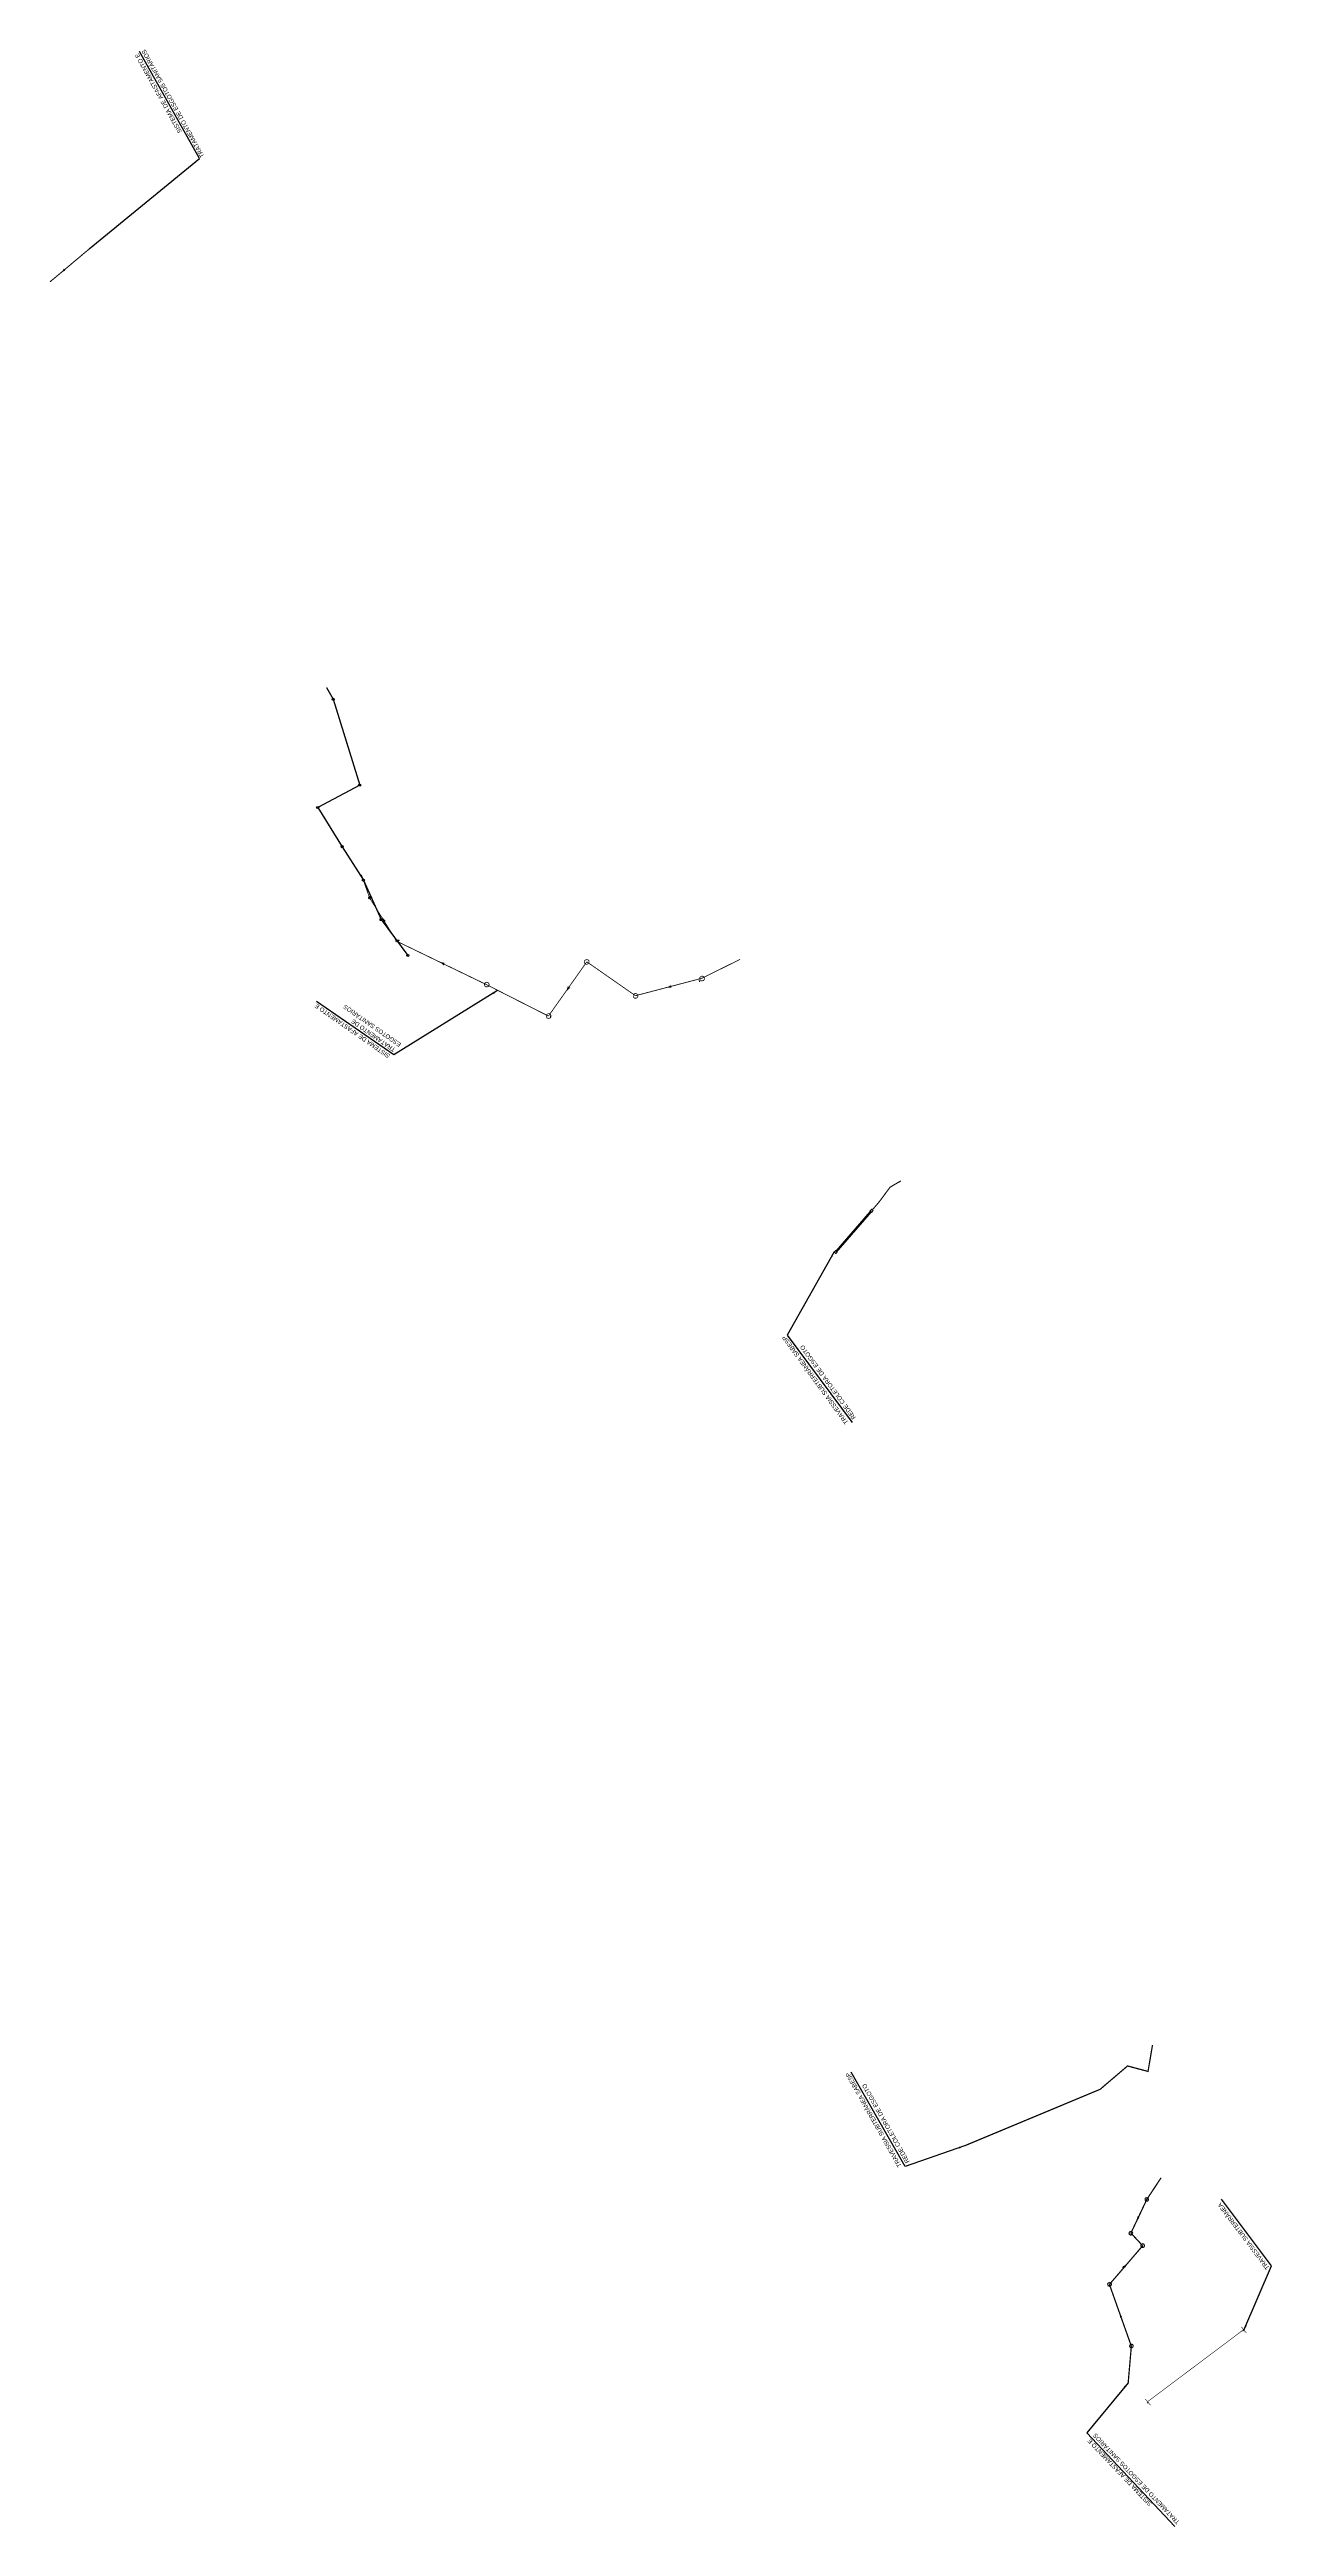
# Model space of a CAD drawing. Header units: metres. Extents: x 288740 to 329917, y 7396742 to 7465143.
# Drawn here: x 318084 to 319204, y 7428725 to 7430997 of the extents above; entities that cross this region are included whole.
import ezdxf

# ---------------------------------------------------------------- set-up
doc = ezdxf.new("R2010")
doc.units = ezdxf.units.M
doc.header["$LTSCALE"] = 10
for name, color, linetype in [('DUTOS_ELETROPAULO', 80, 'Continuous'), ('DUTOS_ELETROPAULO_TEXTOS', 2, 'Continuous'), ('DUTOS_SABESP', 151, 'Continuous'), ('DUTOS_SABESP_TEXTOS', 2, 'Continuous')]:
    doc.layers.add(name, color=color, linetype=linetype)
doc.styles.get("Standard").update_dxf_attribs({"font": 'arial.ttf'})
doc.dimstyles.new('ISO-25', dxfattribs={"dimtxt": 2.5, "dimasz": 2.5, "dimexe": 1.25, "dimexo": 0.625, "dimtad": 1, "dimtxsty": 'Standard', "dimcen": 2.5, "dimadec": 0, "dimazin": 0, "dimtfac": 1, "dimtmove": 0, "dimatfit": 3, "dimfxl": 1, "dimarcsym": 0})

msp = doc.modelspace()

# ---------------------------------------------------------------- hatches: boundary and pattern name
at = {"layer": 'DUTOS_SABESP', "linetype": 'Continuous', "lineweight": -3}
for points in [[(318096.7, 7430795.7), (318098, 7430794), (318094.3, 7430792.4)], [(318392, 7430197.5), (318389.9, 7430196), (318388.6, 7430200.7)], [(318445.9, 7430159), (318445.1, 7430156.7), (318441.4, 7430160)], [(318558.9, 7430137.6), (318561.1, 7430136.1), (318557.5, 7430133)], [(318653.5, 7430138.6), (318653.9, 7430136.2), (318649.3, 7430136.2)], [(319082.6, 7429007.1), (319080.7, 7429008.1), (319083.4, 7429011.1)], [(319070.3, 7428962.4), (319068.8, 7428963.7), (319072.1, 7428966)], [(319067.3, 7428916.9), (319065.3, 7428916.3), (319065, 7428920.4)]]:
    msp.add_hatch(color=256, dxfattribs=at).paths.add_polyline_path(points)

# ---------------------------------------------------------------- linework, layer by layer
at = {"layer": 'DUTOS_ELETROPAULO', "const_width": 0.5}
msp.add_lwpolyline([(319090.6, 7428839.2), (319090.6, 7428839.2), (319178.8, 7428905.5)], dxfattribs=at)
at = {"layer": 'DUTOS_ELETROPAULO', "linetype": 'ByBlock', "const_width": 0.5}
for points in [[(319176.6, 7428907.9), (319178.7, 7428905.3), (319178.3, 7428904.2), (319179, 7428904.8), (319181.2, 7428902.3)], [(319088.6, 7428841.7), (319090.7, 7428839.1), (319090.4, 7428838), (319091.1, 7428838.6), (319093.2, 7428836.1)]]:
    msp.add_lwpolyline(points, dxfattribs=at)
at = {"layer": 'DUTOS_SABESP'}
for p, q in [((318337.7, 7430411.6, 725.6), (318343.7, 7430400.8, 725.6)), ((318329.5, 7430301.5, 725.6), (318352, 7430265.6, 725.6)), ((318352, 7430265.6, 725.6), (318371.4, 7430234.8, 725.6)), ((318387.6, 7430198.7, 725.6), (318412.1, 7430165.9, 725.6))]:
    msp.add_line(p, q, dxfattribs=at)
at = {"layer": 'DUTOS_SABESP', "linetype": 'Continuous', "lineweight": -3}
for p, q in [((318377.2, 7430219.6), (318376.9, 7430219.6)), ((318377.1, 7430218.6), (318378.2, 7430219.5)), ((318378.2, 7430219.2), (318377.9, 7430219.5)), ((318378.5, 7430219.5), (318378.5, 7430219.1)), ((318378.5, 7430219.5), (318378.5, 7430219.5)), ((318378.5, 7430219.5), (318378.5, 7430219.5)), ((318378.5, 7430219.1), (318378.5, 7430219.5)), ((318378.5, 7430219.1), (318378.5, 7430219.1)), ((318378.6, 7430219.8), (318378.6, 7430219.8)), ((318378.9, 7430219.4), (318378.8, 7430219.1)), ((318401.3, 7430180.8), (318400.6, 7430180.2)), ((318401.1, 7430178.9), (318401.1, 7430178.5)), ((318402.1, 7430178.8), (318403.2, 7430180)), ((318403.1, 7430179.4), (318402.8, 7430179.7)), ((318403.5, 7430180.3), (318403.5, 7430180)), ((318403.5, 7430180.3), (318403.5, 7430180.3)), ((318403.5, 7430180.3), (318403.5, 7430180.3)), ((318403.5, 7430180.3), (318403.5, 7430180.3)), ((318403.5, 7430180), (318403.5, 7430180)), ((318403.5, 7430179.7), (318403.8, 7430179.6)), ((318403.5, 7430179.7), (318403.5, 7430179.7)), ((318403.5, 7430179.3), (318403.5, 7430179.7)), ((318403.8, 7430179.6), (318403.5, 7430179.3)), ((318403.5, 7430179.3), (318403.5, 7430179.3)), ((318403.8, 7430179.6), (318403.8, 7430179.3)), ((318679.3, 7430142.8), (318679.6, 7430141.7)), ((318543.3, 7430109.3), (318543.4, 7430110.3)), ((319075.3, 7428993.9, 771.5), (319075.3, 7428993.7, 771.5)), ((319076.5, 7428994.8, 771.5), (319076.1, 7428995.4, 771.5)), ((319076.3, 7428992.5, 771.5), (319076.7, 7428993.1, 771.5)), ((319076.9, 7428994.4, 771.5), (319076.5, 7428994.8, 771.5)), ((319077, 7428993.7, 771.5), (319076.9, 7428994.4, 771.5)), ((319067.8, 7428962, 771.5), (319069.2, 7428963.5, 771.5))]:
    msp.add_line(p, q, dxfattribs=at)
for points, const_width, elevation in [([(318084, 7430783.7), (318120, 7430813.9)], 0.95, 7077.7), ([(319095.1, 7429166.4), (319091, 7429142.2), (319072.2, 7429147.2), (319047.1, 7429125.8), (318922.6, 7429073.9)], 1.14, 25.3), ([(319088.8, 7429026.1), (319088.4, 7429025.5)], 1.14, 771.5), ([(319089.3, 7429026.5), (319088.8, 7429026.1)], 1.14, 771.5), ([(319090.1, 7429026.5), (319089.3, 7429026.5)], 1.14, 771.5), ([(319103, 7429044.7), (319089.9, 7429024.8)], 1.14, 771.5), ([(319090.7, 7429026.3), (319090.1, 7429026.5)], 1.14, 771.5), ([(319091.1, 7429025.9), (319090.7, 7429026.3)], 1.14, 771.5), ([(319091.4, 7429025.3), (319091.1, 7429025.9)], 1.14, 771.5), ([(319089.9, 7429024.8), (319075.3, 7428993.9)], 1.14, 771.5), ([(319088.4, 7429025.5), (319088.2, 7429025)], 1.14, 771.5), ([(319088.2, 7429025), (319088.4, 7429024.4)], 1.14, 771.5), ([(319088.4, 7429024.4), (319088.6, 7429023.8)], 1.14, 771.5), ([(319088.6, 7429023.8), (319089.1, 7429023.2)], 1.14, 771.5), ([(319089.1, 7429023.2), (319089.7, 7429023.2)], 1.14, 771.5), ([(319089.7, 7429023.2), (319090.3, 7429023.2)], 1.14, 771.5), ([(319090.3, 7429023.2), (319090.9, 7429023.6)], 1.14, 771.5), ([(319090.9, 7429023.6), (319091.2, 7429024)], 1.14, 771.5), ([(319091.2, 7429024), (319091.4, 7429024.8)], 1.14, 771.5), ([(319091.4, 7429024.8), (319091.4, 7429025.3)], 1.14, 771.5), ([(319086.1, 7428982.3), (319055.6, 7428946.8)], 1.14, 771.5), ([(319073.8, 7428994.6), (319073.6, 7428993.9)], 1.14, 771.5), ([(319073.6, 7428993.9), (319073.6, 7428993.3)], 1.14, 771.5), ([(319073.6, 7428993.3), (319074, 7428992.7)], 1.14, 771.5), ([(319074.2, 7428995), (319073.8, 7428994.6)], 1.14, 771.5), ([(319074, 7428992.7), (319074.5, 7428992.3)], 1.14, 771.5), ([(319074.7, 7428995.4), (319074.2, 7428995)], 1.14, 771.5), ([(319074.5, 7428992.3), (319075.1, 7428992.1)], 1.14, 771.5), ([(319075.3, 7428995.4), (319074.7, 7428995.4)], 1.14, 771.5), ([(319075.1, 7428992.1), (319075.7, 7428992.1)], 1.14, 771.5), ([(319076.1, 7428995.4), (319075.3, 7428995.4)], 1.14, 771.5), ([(319075.3, 7428993.9), (319086.1, 7428982.3)], 1.14, 771.5), ([(319075.7, 7428992.1), (319076.3, 7428992.5)], 1.14, 771.5), ([(319076.7, 7428993.1), (319077, 7428993.7)], 1.14, 771.5), ([(319084.5, 7428983.1), (319084.3, 7428982.5)], 1.14, 771.5), ([(319084.3, 7428982.5), (319084.5, 7428981.8)], 1.14, 771.5), ([(319085.1, 7428983.7), (319084.5, 7428983.1)], 1.14, 771.5), ([(319084.5, 7428981.8), (319084.9, 7428981.4)], 1.14, 771.5), ([(319084.9, 7428981.4), (319085.3, 7428980.8)], 1.14, 771.5), ([(319085.7, 7428984.1), (319085.1, 7428983.7)], 1.14, 771.5), ([(319085.3, 7428980.8), (319085.9, 7428980.8)], 1.14, 771.5), ([(319086.3, 7428984.1), (319085.7, 7428984.1)], 1.14, 771.5), ([(319085.9, 7428980.8), (319086.6, 7428980.8)], 1.14, 771.5), ([(319086.8, 7428983.9), (319086.3, 7428984.1)], 1.14, 771.5), ([(319086.6, 7428980.8), (319087.2, 7428981)], 1.14, 771.5), ([(319087.4, 7428983.5), (319086.8, 7428983.9)], 1.14, 771.5), ([(319087.2, 7428981), (319087.6, 7428981.6)], 1.14, 771.5), ([(319087.6, 7428982.9), (319087.4, 7428983.5)], 1.14, 771.5), ([(319087.8, 7428982.3), (319087.6, 7428982.9)], 1.14, 771.5), ([(319087.6, 7428981.6), (319087.8, 7428982.3)], 1.14, 771.5), ([(319054.2, 7428947.6), (319054, 7428947)], 1.14, 771.5), ([(319054, 7428947), (319054, 7428946.3)], 1.14, 771.5), ([(319054, 7428946.3), (319054.4, 7428945.7)], 1.14, 771.5), ([(319054.6, 7428948.2), (319054.2, 7428947.6)], 1.14, 771.5), ([(319054.4, 7428945.7), (319054.8, 7428945.3)], 1.14, 771.5), ([(319055.2, 7428948.4), (319054.6, 7428948.2)], 1.14, 771.5), ([(319054.8, 7428945.3), (319055.6, 7428945.1)], 1.14, 771.5), ([(319055.7, 7428948.6), (319055.2, 7428948.4)], 1.14, 771.5), ([(319055.6, 7428946.8), (319075.7, 7428890.2)], 1.14, 771.5), ([(319055.6, 7428945.1), (319056.1, 7428945.3)], 1.14, 771.5), ([(319056.3, 7428948.4), (319055.7, 7428948.6)], 1.14, 771.5), ([(319056.1, 7428945.3), (319056.7, 7428945.5)], 1.14, 771.5), ([(319056.9, 7428948), (319056.3, 7428948.4)], 1.14, 771.5), ([(319056.7, 7428945.5), (319057.1, 7428946.1)], 1.14, 771.5), ([(319057.3, 7428947.4), (319056.9, 7428948)], 1.14, 771.5), ([(319057.1, 7428946.1), (319057.3, 7428946.7)], 1.14, 771.5), ([(319057.3, 7428946.7), (319057.3, 7428947.4)], 1.14, 771.5), ([(319075.7, 7428890.2), (319072.8, 7428856.5)], 1.14, 771.5), ([(319074.2, 7428891), (319074, 7428890.4)], 1.14, 771.5), ([(319074, 7428890.4), (319074.2, 7428889.9)], 1.14, 771.5), ([(319074.7, 7428891.6), (319074.2, 7428891)], 1.14, 771.5), ([(319074.2, 7428889.9), (319074.5, 7428889.3)], 1.14, 771.5), ([(319074.5, 7428889.3), (319074.9, 7428888.9)], 1.14, 771.5), ([(319075.3, 7428892), (319074.7, 7428891.6)], 1.14, 771.5), ([(319075.9, 7428892), (319075.3, 7428892)], 1.14, 771.5), ([(319076.5, 7428891.8), (319075.9, 7428892)], 1.14, 771.5), ([(319077, 7428891.4), (319076.5, 7428891.8)], 1.14, 771.5), ([(319076.9, 7428889.1), (319077.2, 7428889.5)], 1.14, 771.5), ([(319077.4, 7428890.8), (319077, 7428891.4)], 1.14, 771.5), ([(319077.2, 7428889.5), (319077.4, 7428890.2)], 1.14, 771.5), ([(319077.4, 7428890.2), (319077.4, 7428890.8)], 1.14, 771.5), ([(319074.9, 7428888.9), (319075.7, 7428888.5)], 1.14, 771.5), ([(319075.7, 7428888.5), (319076.3, 7428888.7)], 1.14, 771.5), ([(319076.3, 7428888.7), (319076.9, 7428889.1)], 1.14, 771.5)]:
    msp.add_lwpolyline(points, dxfattribs=dict(at, const_width=const_width, elevation=elevation))
at = {"layer": 'DUTOS_SABESP'}
for points, const_width, elevation in [([(318337.7, 7430411.6), (318343.7, 7430400.8), (318368, 7430322), (318329.5, 7430301.5), (318352, 7430265.6), (318371.4, 7430234.8), (318387.6, 7430198.7), (318412.1, 7430165.9)], 0.478, 725.6), ([(318838, 7429932.3), (318840.5, 7429935.2), (318844.1, 7429939.4), (318847.6, 7429944), (318850.9, 7429948.5), (318854.4, 7429953.2), (318859.4, 7429956.2), (318864.4, 7429959)], 1, 800.9), ([(318804.8, 7429894.8), (318836.4, 7429931.3)], 1, 800.9), ([(318805.2, 7429894.5), (318836.8, 7429931)], 1, 800.9), ([(318805.3, 7429894.4), (318836.9, 7429930.9)], 1, 800.9), ([(318805.6, 7429894), (318837.3, 7429930.5)], 1, 800.9)]:
    msp.add_lwpolyline(points, dxfattribs=dict(at, const_width=const_width, elevation=elevation))
at = {"layer": 'DUTOS_SABESP', "elevation": 725.6}
for points in [[(318343.7, 7430400.8), (318368, 7430322)], [(318368, 7430322), (318329.5, 7430301.5)], [(318371.4, 7430234.8), (318387.6, 7430198.7)]]:
    msp.add_lwpolyline(points, dxfattribs=at)
at = {"layer": 'DUTOS_SABESP', "linetype": 'Continuous', "lineweight": -3, "const_width": 0.734}
for points in [[(318377.1, 7430218.6), (318369.6, 7430239.8)], [(318376.1, 7430218.7), (318376.1, 7430218.3)], [(318376.1, 7430218.3), (318376.7, 7430217.6)], [(318376.9, 7430219.6), (318376.2, 7430219.3)], [(318376.2, 7430219.3), (318376.1, 7430218.7)], [(318376.7, 7430217.6), (318377.1, 7430217.6)], [(318377.1, 7430217.6), (318377.7, 7430217.5)], [(318377.9, 7430219.5), (318377.2, 7430219.6)], [(318402.1, 7430178.8), (318377.1, 7430218.6)], [(318377.7, 7430217.5), (318378.1, 7430218.2)], [(318378.1, 7430218.2), (318378.4, 7430218.5)], [(318378.4, 7430218.5), (318378.2, 7430219.2)], [(318401.2, 7430179.5), (318401.1, 7430178.9)], [(318401.1, 7430178.5), (318401.7, 7430178.1)], [(318401.8, 7430179.8), (318401.2, 7430179.5)], [(318402.2, 7430180.1), (318401.8, 7430179.8)], [(318402.1, 7430178.8), (318484.4, 7430139)], [(318402.8, 7430179.7), (318402.2, 7430180.1)], [(318402.7, 7430178.1), (318403.1, 7430178.4)], [(318403.1, 7430178.4), (318403.4, 7430178.7)], [(318403.4, 7430178.7), (318403.1, 7430179.4)], [(318575.4, 7430161.8), (318574.8, 7430161.5)], [(318576.1, 7430162), (318575.4, 7430161.8)], [(318577.1, 7430162), (318576.1, 7430162)], [(318577.7, 7430161.6), (318577.1, 7430162)], [(318681.8, 7430144.9), (318717, 7430162.3)], [(318482.9, 7430140.4), (318482.5, 7430139.8)], [(318482.5, 7430139.8), (318482.4, 7430139.1)], [(318482.4, 7430139.1), (318482.7, 7430138.1)], [(318483.6, 7430141), (318482.9, 7430140.4)], [(318484.3, 7430141.3), (318483.6, 7430141)], [(318485.3, 7430141.2), (318484.3, 7430141.3)], [(318485.9, 7430140.8), (318485.3, 7430141.2)], [(318486.5, 7430140.1), (318485.9, 7430140.8)], [(318486.7, 7430139.1), (318486.5, 7430140.1)], [(318486.7, 7430138.4), (318486.7, 7430139.1)], [(318576.3, 7430160), (318541.1, 7430110.2)], [(318574.8, 7430161.5), (318574, 7430160.6)], [(318574, 7430160.6), (318574, 7430159.9)], [(318574, 7430159.9), (318574.2, 7430158.9)], [(318574.2, 7430158.9), (318574.8, 7430158.2)], [(318574.8, 7430158.2), (318575.4, 7430157.8)], [(318575.4, 7430157.8), (318576.4, 7430157.7)], [(318620.9, 7430128.9), (318576.3, 7430160)], [(318576.4, 7430157.7), (318577.1, 7430158)], [(318577.1, 7430158), (318577.8, 7430158.6)], [(318578.3, 7430160.9), (318577.7, 7430161.6)], [(318577.8, 7430158.6), (318578.2, 7430159.2)], [(318578.2, 7430159.2), (318578.3, 7430159.9)], [(318578.3, 7430159.9), (318578.3, 7430160.9)], [(318681.8, 7430144.9), (318620.9, 7430128.9)], [(318679.9, 7430145.4), (318679.8, 7430144.4)], [(318679.8, 7430144.4), (318680.1, 7430143.7)], [(318680.3, 7430146), (318679.9, 7430145.4)], [(318680.1, 7430143.7), (318680.7, 7430143)], [(318681, 7430146.6), (318680.3, 7430146)], [(318680.7, 7430143), (318681.3, 7430142.6)], [(318682, 7430146.9), (318681, 7430146.6)], [(318681.3, 7430142.6), (318682.3, 7430142.5)], [(318682.6, 7430146.8), (318682, 7430146.9)], [(318682.3, 7430142.5), (318683, 7430142.8)], [(318683.3, 7430146.4), (318682.6, 7430146.8)], [(318683, 7430142.8), (318683.7, 7430143.1)], [(318683.9, 7430145.7), (318683.3, 7430146.4)], [(318683.7, 7430143.1), (318684.1, 7430144)], [(318684.1, 7430144.7), (318683.9, 7430145.7)], [(318684.1, 7430144), (318684.1, 7430144.7)], [(318482.7, 7430138.1), (318483, 7430137.4)], [(318483, 7430137.4), (318483.9, 7430137)], [(318483.9, 7430137), (318484.6, 7430137)], [(318541.1, 7430110.2), (318484.4, 7430139)], [(318484.6, 7430137), (318485.6, 7430137.2)], [(318485.6, 7430137.2), (318486.3, 7430137.5)], [(318486.3, 7430137.5), (318486.7, 7430138.4)], [(318619.3, 7430130), (318618.9, 7430129.4)], [(318618.9, 7430129.4), (318618.9, 7430128.8)], [(318618.9, 7430128.8), (318619.1, 7430127.7)], [(318619.1, 7430127.7), (318619.7, 7430127)], [(318620, 7430130.7), (318619.3, 7430130)], [(318619.7, 7430127), (318620.3, 7430126.6)], [(318620.7, 7430130.9), (318620, 7430130.7)], [(318620.3, 7430126.6), (318621.3, 7430126.6)], [(318621.7, 7430130.8), (318620.7, 7430130.9)], [(318621.3, 7430126.6), (318622, 7430126.8)], [(318622.3, 7430130.5), (318621.7, 7430130.8)], [(318622, 7430126.8), (318622.7, 7430127.4)], [(318622.9, 7430129.8), (318622.3, 7430130.5)], [(318622.7, 7430127.4), (318623.1, 7430128.1)], [(318623.2, 7430129.1), (318622.9, 7430129.8)], [(318623.1, 7430128.1), (318623.2, 7430129.1)], [(318539.2, 7430111), (318539.1, 7430110)], [(318539.1, 7430110), (318539.4, 7430109.3)], [(318539.6, 7430111.6), (318539.2, 7430111)], [(318539.4, 7430109.3), (318539.6, 7430108.6)], [(318540.3, 7430112.2), (318539.6, 7430111.6)], [(318539.6, 7430108.6), (318540.6, 7430108.2)], [(318541.3, 7430112.5), (318540.3, 7430112.2)], [(318540.6, 7430108.2), (318541.2, 7430107.8)], [(318541.9, 7430112.4), (318541.3, 7430112.5)], [(318541.2, 7430107.8), (318542.3, 7430108.4)], [(318542.6, 7430112), (318541.9, 7430112.4)], [(318542.3, 7430108.4), (318543, 7430108.7)], [(318543.2, 7430111.3), (318542.6, 7430112)], [(318543, 7430108.7), (318543.3, 7430109.3)], [(318543.4, 7430110.3), (318543.2, 7430111.3)]]:
    msp.add_lwpolyline(points, dxfattribs=at)
at = {"layer": 'DUTOS_SABESP', "const_width": 1, "elevation": 800.9}
for points in [[(318837.6, 7429930.3), (318836.1, 7429931.5), (318837.3, 7429932.9), (318838.8, 7429931.6)], [(318804.8, 7429892.4), (318803.3, 7429893.7), (318804.5, 7429895), (318805.9, 7429893.8)]]:
    msp.add_lwpolyline(points, close=True, dxfattribs=at)
at = {"layer": 'DUTOS_SABESP'}
for centre in [(318343.7, 7430400.8, 725.6), (318368, 7430322, 725.6), (318329.5, 7430301.5, 725.6), (318352, 7430265.6, 725.6), (318371.4, 7430234.8, 725.6), (318387.6, 7430198.7, 725.6), (318412.1, 7430165.9, 725.6)]:
    msp.add_circle(centre, 0.956, dxfattribs=at)
for points in [[(318356.7, 7430360.6, 725.6), (318355.6, 7430360.3, 725.6), (318355.6, 7430362.3, 725.6)], [(318348.1, 7430310.8, 725.6), (318347.6, 7430311.8, 725.6), (318349.6, 7430312.2, 725.6)], [(318341.7, 7430283, 725.6), (318340.8, 7430282.4, 725.6), (318340.2, 7430284.4, 725.6)], [(318362.7, 7430249.7, 725.6), (318361.8, 7430249.1, 725.6), (318361.2, 7430251.1, 725.6)], [(318380.4, 7430216, 725.6), (318379.5, 7430215.6, 725.6), (318379.1, 7430217.6, 725.6)], [(318400.9, 7430181.8, 725.6), (318400, 7430181.2, 725.6), (318399.3, 7430183.1, 725.6)]]:
    msp.add_solid(points, dxfattribs=at)

# ---------------------------------------------------------------- texts
at = {"layer": 'DUTOS_ELETROPAULO_TEXTOS', "linetype": 'ByBlock'}
msp.add_text('TRAVESSIA SUBTERRÂNEA ', height=4, rotation=126.8052, dxfattribs=at).set_placement((319202.6, 7428962.2))
at = {"layer": 'DUTOS_SABESP_TEXTOS', "linetype": 'ByBlock'}
for s, rotation, p in [('SISTEMA DE AFASTAMENTO E ', 119.0135, (318205.1, 7430921.5, -1)), ('TRATAMENTO DE ESGOTOS SANITÁRIOS', 119.0135, (318225.8, 7430899, -10.7)), ('SISTEMA DE AFASTAMENTO E ', 145.0475, (318396.2, 7430074.6, 3)), ('ESGOTOS SANITÁRIOS', 145.0475, (318406.4, 7430085, -6.7)), ('TRATAMENTO DE ', 145.0475, (318401.2, 7430080.3, -6.7)), ('TRAVESSIA SUBTERRÂNEA SABESP', 126.0007, (318816.4, 7429737.6, 800.9)), ('REDE COLETORA DE ESGOTO', 126.0007, (318823.3, 7429742.1, 800.9)), ('TRAVESSIA SUBTERRÂNEA SABESP', 119.2909, (318865.1, 7429055.7, 800.9)), ('REDE COLETORA DE ESGOTO', 119.2909, (318872.4, 7429059.4, 800.9)), ('SISTEMA DE AFASTAMENTO E ', 133.4824, (319094.8, 7428745.8, 776)), ('TRATAMENTO DE ESGOTOS SANITÁRIOS', 133.4824, (319120.4, 7428729.1, 766.3))]:
    msp.add_text(s, height=4, rotation=rotation, dxfattribs=at).set_placement(p)

# ---------------------------------------------------------------- leaders
at = {"layer": 'DUTOS_ELETROPAULO_TEXTOS'}
msp.add_leader([(319179, 7428904.8), (319204.2, 7428963.8), (319158.5, 7429025)], dimstyle='ISO-25', override={"dimscale": 2}, dxfattribs=at)
at = {"layer": 'DUTOS_SABESP_TEXTOS'}
for points in [[(318120, 7430813.9), (318221.1, 7430896.9), (318166.2, 7430995)], [(318494.4, 7430133.6, 4), (318399.4, 7430074.7, 4), (318328.4, 7430123.5, 4)], [(318803.2, 7429894, 800.9), (318760.2, 7429817.5, 800.9), (318819.8, 7429737.3, 800.9)], [(318922.6, 7429073.9, 800.9), (318868.4, 7429055, 800.9), (318818.6, 7429141.6, 800.9)], [(319072.8, 7428856.5, 777), (319035, 7428810.6, 777), (319115.7, 7428724.8, 777)]]:
    msp.add_leader(points, dimstyle='ISO-25', override={"dimscale": 2}, dxfattribs=at)

doc.saveas('drawing.dxf')
